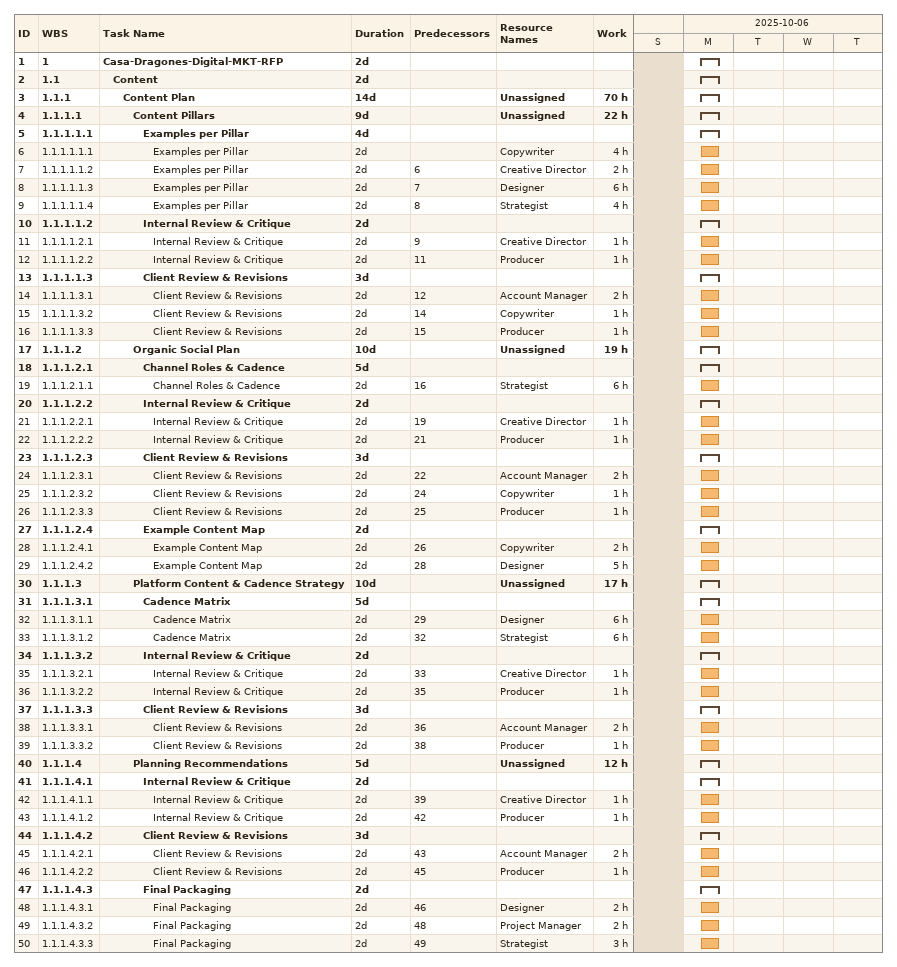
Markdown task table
| ID | WBS | Task | Duration | Start | Finish | Predecessors | Resources | Work (h) |
|---|---|---|---|---|---|---|---|---|
| 1 | 1 | **Casa-Dragones-Digital-MKT-RFP** | 2d | 2025-10-06 | 2025-10-06 |  |  |  |
| 2 | 1.1 | **Content** | 2d | 2025-10-06 | 2025-10-06 |  |  |  |
| 3 | 1.1.1 | **Content Plan** | 14d | 2025-10-06 | 2025-10-06 |  | Unassigned | 70 |
| 4 | 1.1.1.1 | **Content Pillars** | 9d | 2025-10-06 | 2025-10-06 |  | Unassigned | 22 |
| 5 | 1.1.1.1.1 | **Examples per Pillar** | 4d | 2025-10-06 | 2025-10-06 |  |  |  |
| 6 | 1.1.1.1.1.1 | Examples per Pillar | 2d | 2025-10-06 | 2025-10-06 |  | Copywriter | 4 |
| 7 | 1.1.1.1.1.2 | Examples per Pillar | 2d | 2025-10-06 | 2025-10-06 | 6 | Creative Director | 2 |
| 8 | 1.1.1.1.1.3 | Examples per Pillar | 2d | 2025-10-06 | 2025-10-06 | 7 | Designer | 6 |
| 9 | 1.1.1.1.1.4 | Examples per Pillar | 2d | 2025-10-06 | 2025-10-06 | 8 | Strategist | 4 |
| 10 | 1.1.1.1.2 | **Internal Review & Critique** | 2d | 2025-10-06 | 2025-10-06 |  |  |  |
| 11 | 1.1.1.1.2.1 | Internal Review & Critique | 2d | 2025-10-06 | 2025-10-06 | 9 | Creative Director | 1 |
| 12 | 1.1.1.1.2.2 | Internal Review & Critique | 2d | 2025-10-06 | 2025-10-06 | 11 | Producer | 1 |
| 13 | 1.1.1.1.3 | **Client Review & Revisions** | 3d | 2025-10-06 | 2025-10-06 |  |  |  |
| 14 | 1.1.1.1.3.1 | Client Review & Revisions | 2d | 2025-10-06 | 2025-10-06 | 12 | Account Manager | 2 |
| 15 | 1.1.1.1.3.2 | Client Review & Revisions | 2d | 2025-10-06 | 2025-10-06 | 14 | Copywriter | 1 |
| 16 | 1.1.1.1.3.3 | Client Review & Revisions | 2d | 2025-10-06 | 2025-10-06 | 15 | Producer | 1 |
| 17 | 1.1.1.2 | **Organic Social Plan** | 10d | 2025-10-06 | 2025-10-06 |  | Unassigned | 19 |
| 18 | 1.1.1.2.1 | **Channel Roles & Cadence** | 5d | 2025-10-06 | 2025-10-06 |  |  |  |
| 19 | 1.1.1.2.1.1 | Channel Roles & Cadence | 2d | 2025-10-06 | 2025-10-06 | 16 | Strategist | 6 |
| 20 | 1.1.1.2.2 | **Internal Review & Critique** | 2d | 2025-10-06 | 2025-10-06 |  |  |  |
| 21 | 1.1.1.2.2.1 | Internal Review & Critique | 2d | 2025-10-06 | 2025-10-06 | 19 | Creative Director | 1 |
| 22 | 1.1.1.2.2.2 | Internal Review & Critique | 2d | 2025-10-06 | 2025-10-06 | 21 | Producer | 1 |
| 23 | 1.1.1.2.3 | **Client Review & Revisions** | 3d | 2025-10-06 | 2025-10-06 |  |  |  |
| 24 | 1.1.1.2.3.1 | Client Review & Revisions | 2d | 2025-10-06 | 2025-10-06 | 22 | Account Manager | 2 |
| 25 | 1.1.1.2.3.2 | Client Review & Revisions | 2d | 2025-10-06 | 2025-10-06 | 24 | Copywriter | 1 |
| 26 | 1.1.1.2.3.3 | Client Review & Revisions | 2d | 2025-10-06 | 2025-10-06 | 25 | Producer | 1 |
| 27 | 1.1.1.2.4 | **Example Content Map** | 2d | 2025-10-06 | 2025-10-06 |  |  |  |
| 28 | 1.1.1.2.4.1 | Example Content Map | 2d | 2025-10-06 | 2025-10-06 | 26 | Copywriter | 2 |
| 29 | 1.1.1.2.4.2 | Example Content Map | 2d | 2025-10-06 | 2025-10-06 | 28 | Designer | 5 |
| 30 | 1.1.1.3 | **Platform Content & Cadence Strategy** | 10d | 2025-10-06 | 2025-10-06 |  | Unassigned | 17 |
| 31 | 1.1.1.3.1 | **Cadence Matrix** | 5d | 2025-10-06 | 2025-10-06 |  |  |  |
| 32 | 1.1.1.3.1.1 | Cadence Matrix | 2d | 2025-10-06 | 2025-10-06 | 29 | Designer | 6 |
| 33 | 1.1.1.3.1.2 | Cadence Matrix | 2d | 2025-10-06 | 2025-10-06 | 32 | Strategist | 6 |
| 34 | 1.1.1.3.2 | **Internal Review & Critique** | 2d | 2025-10-06 | 2025-10-06 |  |  |  |
| 35 | 1.1.1.3.2.1 | Internal Review & Critique | 2d | 2025-10-06 | 2025-10-06 | 33 | Creative Director | 1 |
| 36 | 1.1.1.3.2.2 | Internal Review & Critique | 2d | 2025-10-06 | 2025-10-06 | 35 | Producer | 1 |
| 37 | 1.1.1.3.3 | **Client Review & Revisions** | 3d | 2025-10-06 | 2025-10-06 |  |  |  |
| 38 | 1.1.1.3.3.1 | Client Review & Revisions | 2d | 2025-10-06 | 2025-10-06 | 36 | Account Manager | 2 |
| 39 | 1.1.1.3.3.2 | Client Review & Revisions | 2d | 2025-10-06 | 2025-10-06 | 38 | Producer | 1 |
| 40 | 1.1.1.4 | **Planning Recommendations** | 5d | 2025-10-06 | 2025-10-06 |  | Unassigned | 12 |
| 41 | 1.1.1.4.1 | **Internal Review & Critique** | 2d | 2025-10-06 | 2025-10-06 |  |  |  |
| 42 | 1.1.1.4.1.1 | Internal Review & Critique | 2d | 2025-10-06 | 2025-10-06 | 39 | Creative Director | 1 |
| 43 | 1.1.1.4.1.2 | Internal Review & Critique | 2d | 2025-10-06 | 2025-10-06 | 42 | Producer | 1 |
| 44 | 1.1.1.4.2 | **Client Review & Revisions** | 3d | 2025-10-06 | 2025-10-06 |  |  |  |
| 45 | 1.1.1.4.2.1 | Client Review & Revisions | 2d | 2025-10-06 | 2025-10-06 | 43 | Account Manager | 2 |
| 46 | 1.1.1.4.2.2 | Client Review & Revisions | 2d | 2025-10-06 | 2025-10-06 | 45 | Producer | 1 |
| 47 | 1.1.1.4.3 | **Final Packaging** | 2d | 2025-10-06 | 2025-10-06 |  |  |  |
| 48 | 1.1.1.4.3.1 | Final Packaging | 2d | 2025-10-06 | 2025-10-06 | 46 | Designer | 2 |
| 49 | 1.1.1.4.3.2 | Final Packaging | 2d | 2025-10-06 | 2025-10-06 | 48 | Project Manager | 2 |
| 50 | 1.1.1.4.3.3 | Final Packaging | 2d | 2025-10-06 | 2025-10-06 | 49 | Strategist | 3 |
